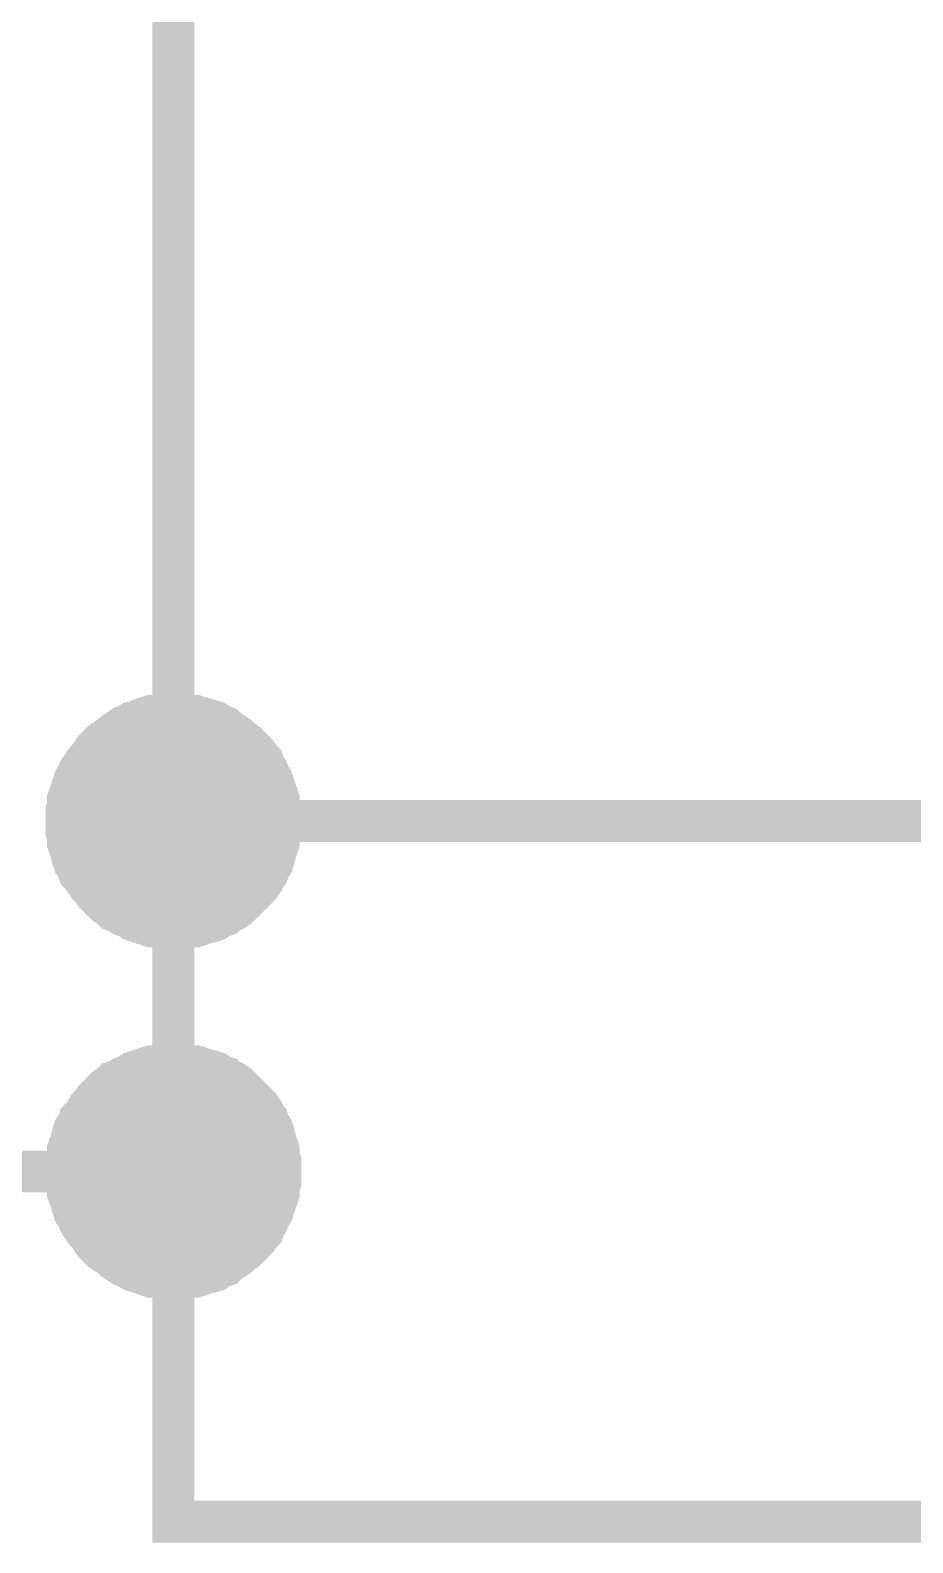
# Paper-space layout 'Layout1' of a CAD drawing. Header units: millimetres. Extents: x 0 to 420, y 0 to 297.
# Drawn here: x 339.06 to 345.37, y 107.49 to 118.3 of the extents above; entities that cross this region are included whole.
import ezdxf

# ---------------------------------------------------------------- set-up
doc = ezdxf.new("R2010")
doc.units = ezdxf.units.MM
doc.layers.add('Sheet', color=255, linetype='Continuous')

psp = doc.layouts.get("Layout1")

# ---------------------------------------------------------------- linework, layer by layer
at = {"layer": 'Sheet'}
for points, const_width in [([(345.082, 107.64), (340.086, 107.64), (340.086, 110.144), (340.086, 112.649), (340.086, 147.64), (327.589, 147.64)], 0.3), ([(339.322, 112.649), (339.322, 112.682), (339.322, 112.727), (339.333, 112.761), (339.333, 112.806), (339.345, 112.84), (339.356, 112.873), (339.367, 112.907), (339.378, 112.941), (339.401, 112.974), (339.412, 113.008), (339.434, 113.042), (339.457, 113.075), (339.479, 113.098), (339.502, 113.131), (339.524, 113.165), (339.547, 113.188), (339.569, 113.21), (339.603, 113.233), (339.637, 113.255), (339.659, 113.277), (339.693, 113.3), (339.726, 113.322), (339.76, 113.334), (339.794, 113.356), (339.827, 113.367), (339.861, 113.379), (339.895, 113.39), (339.928, 113.401), (339.973, 113.401), (340.007, 113.412), (340.052, 113.412), (340.086, 113.412)], 0.3), ([(339.322, 112.649), (339.322, 112.682), (339.322, 112.727), (339.333, 112.761), (339.333, 112.806), (339.345, 112.84), (339.356, 112.873), (339.367, 112.907), (339.378, 112.941), (339.401, 112.974), (339.412, 113.008), (339.434, 113.042), (339.457, 113.075), (339.479, 113.098), (339.502, 113.131), (339.524, 113.165), (339.547, 113.188), (339.569, 113.21), (339.603, 113.233), (339.637, 113.255), (339.659, 113.277), (339.693, 113.3), (339.726, 113.322), (339.76, 113.334), (339.794, 113.356), (339.827, 113.367), (339.861, 113.379), (339.895, 113.39), (339.928, 113.401), (339.973, 113.401), (340.007, 113.412), (340.052, 113.412), (340.086, 113.412)], 0.3), ([(339.322, 112.649), (339.322, 112.682), (339.322, 112.727), (339.333, 112.761), (339.333, 112.806), (339.345, 112.84), (339.356, 112.873), (339.367, 112.907), (339.378, 112.941), (339.401, 112.974), (339.412, 113.008), (339.434, 113.042), (339.457, 113.075), (339.479, 113.098), (339.502, 113.131), (339.524, 113.165), (339.547, 113.188), (339.569, 113.21), (339.603, 113.233), (339.637, 113.255), (339.659, 113.277), (339.693, 113.3), (339.726, 113.322), (339.76, 113.334), (339.794, 113.356), (339.827, 113.367), (339.861, 113.379), (339.895, 113.39), (339.928, 113.401), (339.973, 113.401), (340.007, 113.412), (340.052, 113.412), (340.086, 113.412)], 0.3), ([(339.322, 112.649), (339.322, 112.682), (339.322, 112.727), (339.333, 112.761), (339.333, 112.806), (339.345, 112.84), (339.356, 112.873), (339.367, 112.907), (339.378, 112.941), (339.401, 112.974), (339.412, 113.008), (339.434, 113.042), (339.457, 113.075), (339.479, 113.098), (339.502, 113.131), (339.524, 113.165), (339.547, 113.188), (339.569, 113.21), (339.603, 113.233), (339.637, 113.255), (339.659, 113.277), (339.693, 113.3), (339.726, 113.322), (339.76, 113.334), (339.794, 113.356), (339.827, 113.367), (339.861, 113.379), (339.895, 113.39), (339.928, 113.401), (339.973, 113.401), (340.007, 113.412), (340.052, 113.412), (340.086, 113.412)], 0.3), ([(340.086, 113.412), (340.086, 113.412)], 0.3), ([(340.086, 113.412), (340.131, 113.412), (340.164, 113.412), (340.198, 113.401), (340.243, 113.401), (340.277, 113.39), (340.31, 113.379), (340.355, 113.367), (340.389, 113.356), (340.422, 113.334), (340.456, 113.322), (340.479, 113.3), (340.512, 113.277), (340.546, 113.255), (340.568, 113.233), (340.602, 113.21), (340.625, 113.188), (340.647, 113.165), (340.681, 113.131), (340.703, 113.098), (340.726, 113.075), (340.737, 113.042), (340.759, 113.008), (340.771, 112.974), (340.793, 112.941), (340.804, 112.907), (340.815, 112.873), (340.827, 112.84), (340.838, 112.806), (340.838, 112.761), (340.849, 112.727), (340.849, 112.682), (340.849, 112.649)], 0.3), ([(340.086, 113.412), (340.086, 113.412)], 0.3), ([(340.086, 113.412), (340.131, 113.412), (340.164, 113.412), (340.198, 113.401), (340.243, 113.401), (340.277, 113.39), (340.31, 113.379), (340.355, 113.367), (340.389, 113.356), (340.422, 113.334), (340.456, 113.322), (340.479, 113.3), (340.512, 113.277), (340.546, 113.255), (340.568, 113.233), (340.602, 113.21), (340.625, 113.188), (340.647, 113.165), (340.681, 113.131), (340.703, 113.098), (340.726, 113.075), (340.737, 113.042), (340.759, 113.008), (340.771, 112.974), (340.793, 112.941), (340.804, 112.907), (340.815, 112.873), (340.827, 112.84), (340.838, 112.806), (340.838, 112.761), (340.849, 112.727), (340.849, 112.682), (340.849, 112.649)], 0.3), ([(340.086, 113.412), (340.086, 113.412)], 0.3), ([(340.086, 113.412), (340.131, 113.412), (340.164, 113.412), (340.198, 113.401), (340.243, 113.401), (340.277, 113.39), (340.31, 113.379), (340.355, 113.367), (340.389, 113.356), (340.422, 113.334), (340.456, 113.322), (340.479, 113.3), (340.512, 113.277), (340.546, 113.255), (340.568, 113.233), (340.602, 113.21), (340.625, 113.188), (340.647, 113.165), (340.681, 113.131), (340.703, 113.098), (340.726, 113.075), (340.737, 113.042), (340.759, 113.008), (340.771, 112.974), (340.793, 112.941), (340.804, 112.907), (340.815, 112.873), (340.827, 112.84), (340.838, 112.806), (340.838, 112.761), (340.849, 112.727), (340.849, 112.682), (340.849, 112.649)], 0.3), ([(340.086, 113.412), (340.086, 113.412)], 0.3), ([(340.086, 113.412), (340.131, 113.412), (340.164, 113.412), (340.198, 113.401), (340.243, 113.401), (340.277, 113.39), (340.31, 113.379), (340.355, 113.367), (340.389, 113.356), (340.422, 113.334), (340.456, 113.322), (340.479, 113.3), (340.512, 113.277), (340.546, 113.255), (340.568, 113.233), (340.602, 113.21), (340.625, 113.188), (340.647, 113.165), (340.681, 113.131), (340.703, 113.098), (340.726, 113.075), (340.737, 113.042), (340.759, 113.008), (340.771, 112.974), (340.793, 112.941), (340.804, 112.907), (340.815, 112.873), (340.827, 112.84), (340.838, 112.806), (340.838, 112.761), (340.849, 112.727), (340.849, 112.682), (340.849, 112.649)], 0.3), ([(339.322, 112.649), (339.322, 112.682), (339.322, 112.727), (339.333, 112.761), (339.333, 112.806), (339.345, 112.84), (339.356, 112.873), (339.367, 112.907), (339.378, 112.941), (339.401, 112.974), (339.412, 113.008), (339.434, 113.042), (339.457, 113.075), (339.479, 113.098), (339.502, 113.131), (339.524, 113.165), (339.547, 113.188), (339.569, 113.21), (339.603, 113.233), (339.637, 113.255), (339.659, 113.277), (339.693, 113.3), (339.726, 113.322), (339.76, 113.334), (339.794, 113.356), (339.827, 113.367), (339.861, 113.379), (339.895, 113.39), (339.928, 113.401), (339.973, 113.401), (340.007, 113.412), (340.052, 113.412), (340.086, 113.412)], 0.0991), ([(339.322, 112.649), (339.322, 112.682), (339.322, 112.727), (339.333, 112.761), (339.333, 112.806), (339.345, 112.84), (339.356, 112.873), (339.367, 112.907), (339.378, 112.941), (339.401, 112.974), (339.412, 113.008), (339.434, 113.042), (339.457, 113.075), (339.479, 113.098), (339.502, 113.131), (339.524, 113.165), (339.547, 113.188), (339.569, 113.21), (339.603, 113.233), (339.637, 113.255), (339.659, 113.277), (339.693, 113.3), (339.726, 113.322), (339.76, 113.334), (339.794, 113.356), (339.827, 113.367), (339.861, 113.379), (339.895, 113.39), (339.928, 113.401), (339.973, 113.401), (340.007, 113.412), (340.052, 113.412), (340.086, 113.412)], 0.0991), ([(339.322, 112.649), (339.322, 112.682), (339.322, 112.727), (339.333, 112.761), (339.333, 112.806), (339.345, 112.84), (339.356, 112.873), (339.367, 112.907), (339.378, 112.941), (339.401, 112.974), (339.412, 113.008), (339.434, 113.042), (339.457, 113.075), (339.479, 113.098), (339.502, 113.131), (339.524, 113.165), (339.547, 113.188), (339.569, 113.21), (339.603, 113.233), (339.637, 113.255), (339.659, 113.277), (339.693, 113.3), (339.726, 113.322), (339.76, 113.334), (339.794, 113.356), (339.827, 113.367), (339.861, 113.379), (339.895, 113.39), (339.928, 113.401), (339.973, 113.401), (340.007, 113.412), (340.052, 113.412), (340.086, 113.412)], 0.0991), ([(339.322, 112.649), (339.322, 112.682), (339.322, 112.727), (339.333, 112.761), (339.333, 112.806), (339.345, 112.84), (339.356, 112.873), (339.367, 112.907), (339.378, 112.941), (339.401, 112.974), (339.412, 113.008), (339.434, 113.042), (339.457, 113.075), (339.479, 113.098), (339.502, 113.131), (339.524, 113.165), (339.547, 113.188), (339.569, 113.21), (339.603, 113.233), (339.637, 113.255), (339.659, 113.277), (339.693, 113.3), (339.726, 113.322), (339.76, 113.334), (339.794, 113.356), (339.827, 113.367), (339.861, 113.379), (339.895, 113.39), (339.928, 113.401), (339.973, 113.401), (340.007, 113.412), (340.052, 113.412), (340.086, 113.412)], 0.0991), ([(340.086, 113.412), (340.086, 113.412)], 0.0991), ([(340.086, 113.412), (340.131, 113.412), (340.164, 113.412), (340.198, 113.401), (340.243, 113.401), (340.277, 113.39), (340.31, 113.379), (340.355, 113.367), (340.389, 113.356), (340.422, 113.334), (340.456, 113.322), (340.479, 113.3), (340.512, 113.277), (340.546, 113.255), (340.568, 113.233), (340.602, 113.21), (340.625, 113.188), (340.647, 113.165), (340.681, 113.131), (340.703, 113.098), (340.726, 113.075), (340.737, 113.042), (340.759, 113.008), (340.771, 112.974), (340.793, 112.941), (340.804, 112.907), (340.815, 112.873), (340.827, 112.84), (340.838, 112.806), (340.838, 112.761), (340.849, 112.727), (340.849, 112.682), (340.849, 112.649)], 0.0991), ([(340.086, 113.412), (340.086, 113.412)], 0.0991), ([(340.086, 113.412), (340.131, 113.412), (340.164, 113.412), (340.198, 113.401), (340.243, 113.401), (340.277, 113.39), (340.31, 113.379), (340.355, 113.367), (340.389, 113.356), (340.422, 113.334), (340.456, 113.322), (340.479, 113.3), (340.512, 113.277), (340.546, 113.255), (340.568, 113.233), (340.602, 113.21), (340.625, 113.188), (340.647, 113.165), (340.681, 113.131), (340.703, 113.098), (340.726, 113.075), (340.737, 113.042), (340.759, 113.008), (340.771, 112.974), (340.793, 112.941), (340.804, 112.907), (340.815, 112.873), (340.827, 112.84), (340.838, 112.806), (340.838, 112.761), (340.849, 112.727), (340.849, 112.682), (340.849, 112.649)], 0.0991), ([(340.086, 113.412), (340.086, 113.412)], 0.0991), ([(340.086, 113.412), (340.131, 113.412), (340.164, 113.412), (340.198, 113.401), (340.243, 113.401), (340.277, 113.39), (340.31, 113.379), (340.355, 113.367), (340.389, 113.356), (340.422, 113.334), (340.456, 113.322), (340.479, 113.3), (340.512, 113.277), (340.546, 113.255), (340.568, 113.233), (340.602, 113.21), (340.625, 113.188), (340.647, 113.165), (340.681, 113.131), (340.703, 113.098), (340.726, 113.075), (340.737, 113.042), (340.759, 113.008), (340.771, 112.974), (340.793, 112.941), (340.804, 112.907), (340.815, 112.873), (340.827, 112.84), (340.838, 112.806), (340.838, 112.761), (340.849, 112.727), (340.849, 112.682), (340.849, 112.649)], 0.0991), ([(340.086, 113.412), (340.086, 113.412)], 0.0991), ([(340.086, 113.412), (340.131, 113.412), (340.164, 113.412), (340.198, 113.401), (340.243, 113.401), (340.277, 113.39), (340.31, 113.379), (340.355, 113.367), (340.389, 113.356), (340.422, 113.334), (340.456, 113.322), (340.479, 113.3), (340.512, 113.277), (340.546, 113.255), (340.568, 113.233), (340.602, 113.21), (340.625, 113.188), (340.647, 113.165), (340.681, 113.131), (340.703, 113.098), (340.726, 113.075), (340.737, 113.042), (340.759, 113.008), (340.771, 112.974), (340.793, 112.941), (340.804, 112.907), (340.815, 112.873), (340.827, 112.84), (340.838, 112.806), (340.838, 112.761), (340.849, 112.727), (340.849, 112.682), (340.849, 112.649)], 0.0991), ([(340.086, 111.885), (340.052, 111.885), (340.007, 111.885), (339.973, 111.896), (339.928, 111.896), (339.895, 111.907), (339.861, 111.919), (339.827, 111.93), (339.794, 111.941), (339.76, 111.964), (339.726, 111.975), (339.693, 111.997), (339.659, 112.009), (339.637, 112.031), (339.603, 112.053), (339.569, 112.087), (339.547, 112.11), (339.524, 112.132), (339.502, 112.166), (339.479, 112.188), (339.457, 112.222), (339.434, 112.256), (339.412, 112.278), (339.401, 112.312), (339.378, 112.345), (339.367, 112.379), (339.356, 112.424), (339.345, 112.458), (339.333, 112.491), (339.333, 112.536), (339.322, 112.57), (339.322, 112.604), (339.322, 112.649)], 0.3), ([(339.322, 112.649), (339.322, 112.649)], 0.3), ([(340.086, 111.885), (340.052, 111.885), (340.007, 111.885), (339.973, 111.896), (339.928, 111.896), (339.895, 111.907), (339.861, 111.919), (339.827, 111.93), (339.794, 111.941), (339.76, 111.964), (339.726, 111.975), (339.693, 111.997), (339.659, 112.009), (339.637, 112.031), (339.603, 112.053), (339.569, 112.087), (339.547, 112.11), (339.524, 112.132), (339.502, 112.166), (339.479, 112.188), (339.457, 112.222), (339.434, 112.256), (339.412, 112.278), (339.401, 112.312), (339.378, 112.345), (339.367, 112.379), (339.356, 112.424), (339.345, 112.458), (339.333, 112.491), (339.333, 112.536), (339.322, 112.57), (339.322, 112.604), (339.322, 112.649)], 0.3), ([(339.322, 112.649), (339.322, 112.649)], 0.3), ([(340.086, 111.885), (340.052, 111.885), (340.007, 111.885), (339.973, 111.896), (339.928, 111.896), (339.895, 111.907), (339.861, 111.919), (339.827, 111.93), (339.794, 111.941), (339.76, 111.964), (339.726, 111.975), (339.693, 111.997), (339.659, 112.009), (339.637, 112.031), (339.603, 112.053), (339.569, 112.087), (339.547, 112.11), (339.524, 112.132), (339.502, 112.166), (339.479, 112.188), (339.457, 112.222), (339.434, 112.256), (339.412, 112.278), (339.401, 112.312), (339.378, 112.345), (339.367, 112.379), (339.356, 112.424), (339.345, 112.458), (339.333, 112.491), (339.333, 112.536), (339.322, 112.57), (339.322, 112.604), (339.322, 112.649)], 0.3), ([(339.322, 112.649), (339.322, 112.649)], 0.3), ([(340.086, 111.885), (340.052, 111.885), (340.007, 111.885), (339.973, 111.896), (339.928, 111.896), (339.895, 111.907), (339.861, 111.919), (339.827, 111.93), (339.794, 111.941), (339.76, 111.964), (339.726, 111.975), (339.693, 111.997), (339.659, 112.009), (339.637, 112.031), (339.603, 112.053), (339.569, 112.087), (339.547, 112.11), (339.524, 112.132), (339.502, 112.166), (339.479, 112.188), (339.457, 112.222), (339.434, 112.256), (339.412, 112.278), (339.401, 112.312), (339.378, 112.345), (339.367, 112.379), (339.356, 112.424), (339.345, 112.458), (339.333, 112.491), (339.333, 112.536), (339.322, 112.57), (339.322, 112.604), (339.322, 112.649)], 0.3), ([(339.322, 112.649), (339.322, 112.649)], 0.3), ([(340.849, 112.649), (340.849, 112.604), (340.849, 112.57), (340.838, 112.536), (340.838, 112.491), (340.827, 112.458), (340.815, 112.424), (340.804, 112.379), (340.793, 112.345), (340.771, 112.312), (340.759, 112.278), (340.737, 112.256), (340.726, 112.222), (340.703, 112.188), (340.681, 112.166), (340.647, 112.132), (340.625, 112.11), (340.602, 112.087), (340.568, 112.053), (340.546, 112.031), (340.512, 112.009), (340.479, 111.997), (340.456, 111.975), (340.422, 111.964), (340.389, 111.941), (340.355, 111.93), (340.31, 111.919), (340.277, 111.907), (340.243, 111.896), (340.198, 111.896), (340.164, 111.885), (340.131, 111.885), (340.086, 111.885)], 0.3), ([(345.082, 112.649), (340.086, 112.649)], 0.3), ([(340.849, 112.649), (340.849, 112.604), (340.849, 112.57), (340.838, 112.536), (340.838, 112.491), (340.827, 112.458), (340.815, 112.424), (340.804, 112.379), (340.793, 112.345), (340.771, 112.312), (340.759, 112.278), (340.737, 112.256), (340.726, 112.222), (340.703, 112.188), (340.681, 112.166), (340.647, 112.132), (340.625, 112.11), (340.602, 112.087), (340.568, 112.053), (340.546, 112.031), (340.512, 112.009), (340.479, 111.997), (340.456, 111.975), (340.422, 111.964), (340.389, 111.941), (340.355, 111.93), (340.31, 111.919), (340.277, 111.907), (340.243, 111.896), (340.198, 111.896), (340.164, 111.885), (340.131, 111.885), (340.086, 111.885)], 0.3), ([(340.849, 112.649), (340.849, 112.604), (340.849, 112.57), (340.838, 112.536), (340.838, 112.491), (340.827, 112.458), (340.815, 112.424), (340.804, 112.379), (340.793, 112.345), (340.771, 112.312), (340.759, 112.278), (340.737, 112.256), (340.726, 112.222), (340.703, 112.188), (340.681, 112.166), (340.647, 112.132), (340.625, 112.11), (340.602, 112.087), (340.568, 112.053), (340.546, 112.031), (340.512, 112.009), (340.479, 111.997), (340.456, 111.975), (340.422, 111.964), (340.389, 111.941), (340.355, 111.93), (340.31, 111.919), (340.277, 111.907), (340.243, 111.896), (340.198, 111.896), (340.164, 111.885), (340.131, 111.885), (340.086, 111.885)], 0.3), ([(340.849, 112.649), (340.849, 112.604), (340.849, 112.57), (340.838, 112.536), (340.838, 112.491), (340.827, 112.458), (340.815, 112.424), (340.804, 112.379), (340.793, 112.345), (340.771, 112.312), (340.759, 112.278), (340.737, 112.256), (340.726, 112.222), (340.703, 112.188), (340.681, 112.166), (340.647, 112.132), (340.625, 112.11), (340.602, 112.087), (340.568, 112.053), (340.546, 112.031), (340.512, 112.009), (340.479, 111.997), (340.456, 111.975), (340.422, 111.964), (340.389, 111.941), (340.355, 111.93), (340.31, 111.919), (340.277, 111.907), (340.243, 111.896), (340.198, 111.896), (340.164, 111.885), (340.131, 111.885), (340.086, 111.885)], 0.3), ([(340.849, 112.649), (340.849, 112.649), (340.849, 112.649), (340.849, 112.649), (340.849, 112.649), (340.849, 112.649), (340.849, 112.649), (340.849, 112.649), (340.849, 112.649), (340.849, 112.649), (340.849, 112.649), (340.849, 112.649), (340.849, 112.649), (340.849, 112.649), (340.849, 112.649), (340.849, 112.649), (340.849, 112.649), (340.849, 112.649), (340.849, 112.649), (340.849, 112.649), (340.849, 112.649), (340.849, 112.649), (340.849, 112.649), (340.849, 112.649), (340.849, 112.649), (340.849, 112.649), (340.849, 112.649), (340.849, 112.649), (340.849, 112.649), (340.849, 112.649), (340.849, 112.649), (340.849, 112.649), (340.849, 112.649)], 0.3), ([(340.849, 112.649), (340.849, 112.649)], 0.3), ([(340.849, 112.649), (340.849, 112.649), (340.849, 112.649), (340.849, 112.649), (340.849, 112.649), (340.849, 112.649), (340.849, 112.649), (340.849, 112.649), (340.849, 112.649), (340.849, 112.649), (340.849, 112.649), (340.849, 112.649), (340.849, 112.649), (340.849, 112.649), (340.849, 112.649), (340.849, 112.649), (340.849, 112.649), (340.849, 112.649), (340.849, 112.649), (340.849, 112.649), (340.849, 112.649), (340.849, 112.649), (340.849, 112.649), (340.849, 112.649), (340.849, 112.649), (340.849, 112.649), (340.849, 112.649), (340.849, 112.649), (340.849, 112.649), (340.849, 112.649), (340.849, 112.649), (340.849, 112.649), (340.849, 112.649)], 0.3), ([(340.849, 112.649), (340.849, 112.649)], 0.3), ([(340.849, 112.649), (340.849, 112.649), (340.849, 112.649), (340.849, 112.649), (340.849, 112.649), (340.849, 112.649), (340.849, 112.649), (340.849, 112.649), (340.849, 112.649), (340.849, 112.649), (340.849, 112.649), (340.849, 112.649), (340.849, 112.649), (340.849, 112.649), (340.849, 112.649), (340.849, 112.649), (340.849, 112.649), (340.849, 112.649), (340.849, 112.649), (340.849, 112.649), (340.849, 112.649), (340.849, 112.649), (340.849, 112.649), (340.849, 112.649), (340.849, 112.649), (340.849, 112.649), (340.849, 112.649), (340.849, 112.649), (340.849, 112.649), (340.849, 112.649), (340.849, 112.649), (340.849, 112.649), (340.849, 112.649)], 0.3), ([(340.849, 112.649), (340.849, 112.649)], 0.3), ([(340.849, 112.649), (340.849, 112.649), (340.849, 112.649), (340.849, 112.649), (340.849, 112.649), (340.849, 112.649), (340.849, 112.649), (340.849, 112.649), (340.849, 112.649), (340.849, 112.649), (340.849, 112.649), (340.849, 112.649), (340.849, 112.649), (340.849, 112.649), (340.849, 112.649), (340.849, 112.649), (340.849, 112.649), (340.849, 112.649), (340.849, 112.649), (340.849, 112.649), (340.849, 112.649), (340.849, 112.649), (340.849, 112.649), (340.849, 112.649), (340.849, 112.649), (340.849, 112.649), (340.849, 112.649), (340.849, 112.649), (340.849, 112.649), (340.849, 112.649), (340.849, 112.649), (340.849, 112.649), (340.849, 112.649)], 0.3), ([(340.849, 112.649), (340.849, 112.649)], 0.3), ([(350.089, 112.649), (345.082, 112.649)], 0.3), ([(340.086, 111.885), (340.052, 111.885), (340.007, 111.885), (339.973, 111.896), (339.928, 111.896), (339.895, 111.907), (339.861, 111.919), (339.827, 111.93), (339.794, 111.941), (339.76, 111.964), (339.726, 111.975), (339.693, 111.997), (339.659, 112.009), (339.637, 112.031), (339.603, 112.053), (339.569, 112.087), (339.547, 112.11), (339.524, 112.132), (339.502, 112.166), (339.479, 112.188), (339.457, 112.222), (339.434, 112.256), (339.412, 112.278), (339.401, 112.312), (339.378, 112.345), (339.367, 112.379), (339.356, 112.424), (339.345, 112.458), (339.333, 112.491), (339.333, 112.536), (339.322, 112.57), (339.322, 112.604), (339.322, 112.649)], 0.0991), ([(339.322, 112.649), (339.322, 112.649)], 0.0991), ([(340.086, 111.885), (340.052, 111.885), (340.007, 111.885), (339.973, 111.896), (339.928, 111.896), (339.895, 111.907), (339.861, 111.919), (339.827, 111.93), (339.794, 111.941), (339.76, 111.964), (339.726, 111.975), (339.693, 111.997), (339.659, 112.009), (339.637, 112.031), (339.603, 112.053), (339.569, 112.087), (339.547, 112.11), (339.524, 112.132), (339.502, 112.166), (339.479, 112.188), (339.457, 112.222), (339.434, 112.256), (339.412, 112.278), (339.401, 112.312), (339.378, 112.345), (339.367, 112.379), (339.356, 112.424), (339.345, 112.458), (339.333, 112.491), (339.333, 112.536), (339.322, 112.57), (339.322, 112.604), (339.322, 112.649)], 0.0991), ([(339.322, 112.649), (339.322, 112.649)], 0.0991), ([(340.086, 111.885), (340.052, 111.885), (340.007, 111.885), (339.973, 111.896), (339.928, 111.896), (339.895, 111.907), (339.861, 111.919), (339.827, 111.93), (339.794, 111.941), (339.76, 111.964), (339.726, 111.975), (339.693, 111.997), (339.659, 112.009), (339.637, 112.031), (339.603, 112.053), (339.569, 112.087), (339.547, 112.11), (339.524, 112.132), (339.502, 112.166), (339.479, 112.188), (339.457, 112.222), (339.434, 112.256), (339.412, 112.278), (339.401, 112.312), (339.378, 112.345), (339.367, 112.379), (339.356, 112.424), (339.345, 112.458), (339.333, 112.491), (339.333, 112.536), (339.322, 112.57), (339.322, 112.604), (339.322, 112.649)], 0.0991), ([(339.322, 112.649), (339.322, 112.649)], 0.0991), ([(340.086, 111.885), (340.052, 111.885), (340.007, 111.885), (339.973, 111.896), (339.928, 111.896), (339.895, 111.907), (339.861, 111.919), (339.827, 111.93), (339.794, 111.941), (339.76, 111.964), (339.726, 111.975), (339.693, 111.997), (339.659, 112.009), (339.637, 112.031), (339.603, 112.053), (339.569, 112.087), (339.547, 112.11), (339.524, 112.132), (339.502, 112.166), (339.479, 112.188), (339.457, 112.222), (339.434, 112.256), (339.412, 112.278), (339.401, 112.312), (339.378, 112.345), (339.367, 112.379), (339.356, 112.424), (339.345, 112.458), (339.333, 112.491), (339.333, 112.536), (339.322, 112.57), (339.322, 112.604), (339.322, 112.649)], 0.0991), ([(339.322, 112.649), (339.322, 112.649)], 0.0991), ([(340.849, 112.649), (340.849, 112.604), (340.849, 112.57), (340.838, 112.536), (340.838, 112.491), (340.827, 112.458), (340.815, 112.424), (340.804, 112.379), (340.793, 112.345), (340.771, 112.312), (340.759, 112.278), (340.737, 112.256), (340.726, 112.222), (340.703, 112.188), (340.681, 112.166), (340.647, 112.132), (340.625, 112.11), (340.602, 112.087), (340.568, 112.053), (340.546, 112.031), (340.512, 112.009), (340.479, 111.997), (340.456, 111.975), (340.422, 111.964), (340.389, 111.941), (340.355, 111.93), (340.31, 111.919), (340.277, 111.907), (340.243, 111.896), (340.198, 111.896), (340.164, 111.885), (340.131, 111.885), (340.086, 111.885)], 0.0991), ([(340.849, 112.649), (340.849, 112.604), (340.849, 112.57), (340.838, 112.536), (340.838, 112.491), (340.827, 112.458), (340.815, 112.424), (340.804, 112.379), (340.793, 112.345), (340.771, 112.312), (340.759, 112.278), (340.737, 112.256), (340.726, 112.222), (340.703, 112.188), (340.681, 112.166), (340.647, 112.132), (340.625, 112.11), (340.602, 112.087), (340.568, 112.053), (340.546, 112.031), (340.512, 112.009), (340.479, 111.997), (340.456, 111.975), (340.422, 111.964), (340.389, 111.941), (340.355, 111.93), (340.31, 111.919), (340.277, 111.907), (340.243, 111.896), (340.198, 111.896), (340.164, 111.885), (340.131, 111.885), (340.086, 111.885)], 0.0991), ([(340.849, 112.649), (340.849, 112.604), (340.849, 112.57), (340.838, 112.536), (340.838, 112.491), (340.827, 112.458), (340.815, 112.424), (340.804, 112.379), (340.793, 112.345), (340.771, 112.312), (340.759, 112.278), (340.737, 112.256), (340.726, 112.222), (340.703, 112.188), (340.681, 112.166), (340.647, 112.132), (340.625, 112.11), (340.602, 112.087), (340.568, 112.053), (340.546, 112.031), (340.512, 112.009), (340.479, 111.997), (340.456, 111.975), (340.422, 111.964), (340.389, 111.941), (340.355, 111.93), (340.31, 111.919), (340.277, 111.907), (340.243, 111.896), (340.198, 111.896), (340.164, 111.885), (340.131, 111.885), (340.086, 111.885)], 0.0991), ([(340.849, 112.649), (340.849, 112.604), (340.849, 112.57), (340.838, 112.536), (340.838, 112.491), (340.827, 112.458), (340.815, 112.424), (340.804, 112.379), (340.793, 112.345), (340.771, 112.312), (340.759, 112.278), (340.737, 112.256), (340.726, 112.222), (340.703, 112.188), (340.681, 112.166), (340.647, 112.132), (340.625, 112.11), (340.602, 112.087), (340.568, 112.053), (340.546, 112.031), (340.512, 112.009), (340.479, 111.997), (340.456, 111.975), (340.422, 111.964), (340.389, 111.941), (340.355, 111.93), (340.31, 111.919), (340.277, 111.907), (340.243, 111.896), (340.198, 111.896), (340.164, 111.885), (340.131, 111.885), (340.086, 111.885)], 0.0991), ([(340.849, 112.649), (340.849, 112.649), (340.849, 112.649), (340.849, 112.649), (340.849, 112.649), (340.849, 112.649), (340.849, 112.649), (340.849, 112.649), (340.849, 112.649), (340.849, 112.649), (340.849, 112.649), (340.849, 112.649), (340.849, 112.649), (340.849, 112.649), (340.849, 112.649), (340.849, 112.649), (340.849, 112.649), (340.849, 112.649), (340.849, 112.649), (340.849, 112.649), (340.849, 112.649), (340.849, 112.649), (340.849, 112.649), (340.849, 112.649), (340.849, 112.649), (340.849, 112.649), (340.849, 112.649), (340.849, 112.649), (340.849, 112.649), (340.849, 112.649), (340.849, 112.649), (340.849, 112.649), (340.849, 112.649)], 0.0991), ([(340.849, 112.649), (340.849, 112.649)], 0.0991), ([(340.849, 112.649), (340.849, 112.649), (340.849, 112.649), (340.849, 112.649), (340.849, 112.649), (340.849, 112.649), (340.849, 112.649), (340.849, 112.649), (340.849, 112.649), (340.849, 112.649), (340.849, 112.649), (340.849, 112.649), (340.849, 112.649), (340.849, 112.649), (340.849, 112.649), (340.849, 112.649), (340.849, 112.649), (340.849, 112.649), (340.849, 112.649), (340.849, 112.649), (340.849, 112.649), (340.849, 112.649), (340.849, 112.649), (340.849, 112.649), (340.849, 112.649), (340.849, 112.649), (340.849, 112.649), (340.849, 112.649), (340.849, 112.649), (340.849, 112.649), (340.849, 112.649), (340.849, 112.649), (340.849, 112.649)], 0.0991), ([(340.849, 112.649), (340.849, 112.649)], 0.0991), ([(340.849, 112.649), (340.849, 112.649), (340.849, 112.649), (340.849, 112.649), (340.849, 112.649), (340.849, 112.649), (340.849, 112.649), (340.849, 112.649), (340.849, 112.649), (340.849, 112.649), (340.849, 112.649), (340.849, 112.649), (340.849, 112.649), (340.849, 112.649), (340.849, 112.649), (340.849, 112.649), (340.849, 112.649), (340.849, 112.649), (340.849, 112.649), (340.849, 112.649), (340.849, 112.649), (340.849, 112.649), (340.849, 112.649), (340.849, 112.649), (340.849, 112.649), (340.849, 112.649), (340.849, 112.649), (340.849, 112.649), (340.849, 112.649), (340.849, 112.649), (340.849, 112.649), (340.849, 112.649), (340.849, 112.649)], 0.0991), ([(340.849, 112.649), (340.849, 112.649)], 0.0991), ([(340.849, 112.649), (340.849, 112.649), (340.849, 112.649), (340.849, 112.649), (340.849, 112.649), (340.849, 112.649), (340.849, 112.649), (340.849, 112.649), (340.849, 112.649), (340.849, 112.649), (340.849, 112.649), (340.849, 112.649), (340.849, 112.649), (340.849, 112.649), (340.849, 112.649), (340.849, 112.649), (340.849, 112.649), (340.849, 112.649), (340.849, 112.649), (340.849, 112.649), (340.849, 112.649), (340.849, 112.649), (340.849, 112.649), (340.849, 112.649), (340.849, 112.649), (340.849, 112.649), (340.849, 112.649), (340.849, 112.649), (340.849, 112.649), (340.849, 112.649), (340.849, 112.649), (340.849, 112.649), (340.849, 112.649)], 0.0991), ([(340.849, 112.649), (340.849, 112.649)], 0.0991), ([(339.322, 110.144), (339.322, 110.189), (339.322, 110.223), (339.333, 110.257), (339.333, 110.302), (339.345, 110.335), (339.356, 110.369), (339.367, 110.414), (339.378, 110.448), (339.401, 110.481), (339.412, 110.515), (339.434, 110.537), (339.457, 110.571), (339.479, 110.605), (339.502, 110.627), (339.524, 110.661), (339.547, 110.683), (339.569, 110.706), (339.603, 110.74), (339.637, 110.762), (339.659, 110.785), (339.693, 110.796), (339.726, 110.818), (339.76, 110.829), (339.794, 110.852), (339.827, 110.863), (339.861, 110.874), (339.895, 110.886), (339.928, 110.897), (339.973, 110.897), (340.007, 110.908), (340.052, 110.908), (340.086, 110.908)], 0.3), ([(339.322, 110.144), (339.322, 110.189), (339.322, 110.223), (339.333, 110.257), (339.333, 110.302), (339.345, 110.335), (339.356, 110.369), (339.367, 110.414), (339.378, 110.448), (339.401, 110.481), (339.412, 110.515), (339.434, 110.537), (339.457, 110.571), (339.479, 110.605), (339.502, 110.627), (339.524, 110.661), (339.547, 110.683), (339.569, 110.706), (339.603, 110.74), (339.637, 110.762), (339.659, 110.785), (339.693, 110.796), (339.726, 110.818), (339.76, 110.829), (339.794, 110.852), (339.827, 110.863), (339.861, 110.874), (339.895, 110.886), (339.928, 110.897), (339.973, 110.897), (340.007, 110.908), (340.052, 110.908), (340.086, 110.908)], 0.3), ([(339.322, 110.144), (339.322, 110.189), (339.322, 110.223), (339.333, 110.257), (339.333, 110.302), (339.345, 110.335), (339.356, 110.369), (339.367, 110.414), (339.378, 110.448), (339.401, 110.481), (339.412, 110.515), (339.434, 110.537), (339.457, 110.571), (339.479, 110.605), (339.502, 110.627), (339.524, 110.661), (339.547, 110.683), (339.569, 110.706), (339.603, 110.74), (339.637, 110.762), (339.659, 110.785), (339.693, 110.796), (339.726, 110.818), (339.76, 110.829), (339.794, 110.852), (339.827, 110.863), (339.861, 110.874), (339.895, 110.886), (339.928, 110.897), (339.973, 110.897), (340.007, 110.908), (340.052, 110.908), (340.086, 110.908)], 0.3), ([(339.322, 110.144), (339.322, 110.189), (339.322, 110.223), (339.333, 110.257), (339.333, 110.302), (339.345, 110.335), (339.356, 110.369), (339.367, 110.414), (339.378, 110.448), (339.401, 110.481), (339.412, 110.515), (339.434, 110.537), (339.457, 110.571), (339.479, 110.605), (339.502, 110.627), (339.524, 110.661), (339.547, 110.683), (339.569, 110.706), (339.603, 110.74), (339.637, 110.762), (339.659, 110.785), (339.693, 110.796), (339.726, 110.818), (339.76, 110.829), (339.794, 110.852), (339.827, 110.863), (339.861, 110.874), (339.895, 110.886), (339.928, 110.897), (339.973, 110.897), (340.007, 110.908), (340.052, 110.908), (340.086, 110.908)], 0.3), ([(340.086, 110.908), (340.086, 110.908)], 0.3), ([(340.086, 110.908), (340.131, 110.908), (340.164, 110.908), (340.198, 110.897), (340.243, 110.897), (340.277, 110.886), (340.31, 110.874), (340.355, 110.863), (340.389, 110.852), (340.422, 110.829), (340.456, 110.818), (340.479, 110.796), (340.512, 110.785), (340.546, 110.762), (340.568, 110.74), (340.602, 110.706), (340.625, 110.683), (340.647, 110.661), (340.681, 110.627), (340.703, 110.605), (340.726, 110.571), (340.737, 110.537), (340.759, 110.515), (340.771, 110.481), (340.793, 110.448), (340.804, 110.414), (340.815, 110.369), (340.827, 110.335), (340.838, 110.302), (340.838, 110.257), (340.849, 110.223), (340.849, 110.189), (340.849, 110.144)], 0.3), ([(340.086, 110.908), (340.086, 110.908)], 0.3), ([(340.086, 110.908), (340.131, 110.908), (340.164, 110.908), (340.198, 110.897), (340.243, 110.897), (340.277, 110.886), (340.31, 110.874), (340.355, 110.863), (340.389, 110.852), (340.422, 110.829), (340.456, 110.818), (340.479, 110.796), (340.512, 110.785), (340.546, 110.762), (340.568, 110.74), (340.602, 110.706), (340.625, 110.683), (340.647, 110.661), (340.681, 110.627), (340.703, 110.605), (340.726, 110.571), (340.737, 110.537), (340.759, 110.515), (340.771, 110.481), (340.793, 110.448), (340.804, 110.414), (340.815, 110.369), (340.827, 110.335), (340.838, 110.302), (340.838, 110.257), (340.849, 110.223), (340.849, 110.189), (340.849, 110.144)], 0.3), ([(340.086, 110.908), (340.086, 110.908)], 0.3), ([(340.086, 110.908), (340.131, 110.908), (340.164, 110.908), (340.198, 110.897), (340.243, 110.897), (340.277, 110.886), (340.31, 110.874), (340.355, 110.863), (340.389, 110.852), (340.422, 110.829), (340.456, 110.818), (340.479, 110.796), (340.512, 110.785), (340.546, 110.762), (340.568, 110.74), (340.602, 110.706), (340.625, 110.683), (340.647, 110.661), (340.681, 110.627), (340.703, 110.605), (340.726, 110.571), (340.737, 110.537), (340.759, 110.515), (340.771, 110.481), (340.793, 110.448), (340.804, 110.414), (340.815, 110.369), (340.827, 110.335), (340.838, 110.302), (340.838, 110.257), (340.849, 110.223), (340.849, 110.189), (340.849, 110.144)], 0.3), ([(340.086, 110.908), (340.086, 110.908)], 0.3), ([(340.086, 110.908), (340.131, 110.908), (340.164, 110.908), (340.198, 110.897), (340.243, 110.897), (340.277, 110.886), (340.31, 110.874), (340.355, 110.863), (340.389, 110.852), (340.422, 110.829), (340.456, 110.818), (340.479, 110.796), (340.512, 110.785), (340.546, 110.762), (340.568, 110.74), (340.602, 110.706), (340.625, 110.683), (340.647, 110.661), (340.681, 110.627), (340.703, 110.605), (340.726, 110.571), (340.737, 110.537), (340.759, 110.515), (340.771, 110.481), (340.793, 110.448), (340.804, 110.414), (340.815, 110.369), (340.827, 110.335), (340.838, 110.302), (340.838, 110.257), (340.849, 110.223), (340.849, 110.189), (340.849, 110.144)], 0.3), ([(339.322, 110.144), (339.322, 110.189), (339.322, 110.223), (339.333, 110.257), (339.333, 110.302), (339.345, 110.335), (339.356, 110.369), (339.367, 110.414), (339.378, 110.448), (339.401, 110.481), (339.412, 110.515), (339.434, 110.537), (339.457, 110.571), (339.479, 110.605), (339.502, 110.627), (339.524, 110.661), (339.547, 110.683), (339.569, 110.706), (339.603, 110.74), (339.637, 110.762), (339.659, 110.785), (339.693, 110.796), (339.726, 110.818), (339.76, 110.829), (339.794, 110.852), (339.827, 110.863), (339.861, 110.874), (339.895, 110.886), (339.928, 110.897), (339.973, 110.897), (340.007, 110.908), (340.052, 110.908), (340.086, 110.908)], 0.0991), ([(339.322, 110.144), (339.322, 110.189), (339.322, 110.223), (339.333, 110.257), (339.333, 110.302), (339.345, 110.335), (339.356, 110.369), (339.367, 110.414), (339.378, 110.448), (339.401, 110.481), (339.412, 110.515), (339.434, 110.537), (339.457, 110.571), (339.479, 110.605), (339.502, 110.627), (339.524, 110.661), (339.547, 110.683), (339.569, 110.706), (339.603, 110.74), (339.637, 110.762), (339.659, 110.785), (339.693, 110.796), (339.726, 110.818), (339.76, 110.829), (339.794, 110.852), (339.827, 110.863), (339.861, 110.874), (339.895, 110.886), (339.928, 110.897), (339.973, 110.897), (340.007, 110.908), (340.052, 110.908), (340.086, 110.908)], 0.0991), ([(339.322, 110.144), (339.322, 110.189), (339.322, 110.223), (339.333, 110.257), (339.333, 110.302), (339.345, 110.335), (339.356, 110.369), (339.367, 110.414), (339.378, 110.448), (339.401, 110.481), (339.412, 110.515), (339.434, 110.537), (339.457, 110.571), (339.479, 110.605), (339.502, 110.627), (339.524, 110.661), (339.547, 110.683), (339.569, 110.706), (339.603, 110.74), (339.637, 110.762), (339.659, 110.785), (339.693, 110.796), (339.726, 110.818), (339.76, 110.829), (339.794, 110.852), (339.827, 110.863), (339.861, 110.874), (339.895, 110.886), (339.928, 110.897), (339.973, 110.897), (340.007, 110.908), (340.052, 110.908), (340.086, 110.908)], 0.0991), ([(339.322, 110.144), (339.322, 110.189), (339.322, 110.223), (339.333, 110.257), (339.333, 110.302), (339.345, 110.335), (339.356, 110.369), (339.367, 110.414), (339.378, 110.448), (339.401, 110.481), (339.412, 110.515), (339.434, 110.537), (339.457, 110.571), (339.479, 110.605), (339.502, 110.627), (339.524, 110.661), (339.547, 110.683), (339.569, 110.706), (339.603, 110.74), (339.637, 110.762), (339.659, 110.785), (339.693, 110.796), (339.726, 110.818), (339.76, 110.829), (339.794, 110.852), (339.827, 110.863), (339.861, 110.874), (339.895, 110.886), (339.928, 110.897), (339.973, 110.897), (340.007, 110.908), (340.052, 110.908), (340.086, 110.908)], 0.0991), ([(340.086, 110.908), (340.086, 110.908)], 0.0991), ([(340.086, 110.908), (340.131, 110.908), (340.164, 110.908), (340.198, 110.897), (340.243, 110.897), (340.277, 110.886), (340.31, 110.874), (340.355, 110.863), (340.389, 110.852), (340.422, 110.829), (340.456, 110.818), (340.479, 110.796), (340.512, 110.785), (340.546, 110.762), (340.568, 110.74), (340.602, 110.706), (340.625, 110.683), (340.647, 110.661), (340.681, 110.627), (340.703, 110.605), (340.726, 110.571), (340.737, 110.537), (340.759, 110.515), (340.771, 110.481), (340.793, 110.448), (340.804, 110.414), (340.815, 110.369), (340.827, 110.335), (340.838, 110.302), (340.838, 110.257), (340.849, 110.223), (340.849, 110.189), (340.849, 110.144)], 0.0991), ([(340.086, 110.908), (340.086, 110.908)], 0.0991), ([(340.086, 110.908), (340.131, 110.908), (340.164, 110.908), (340.198, 110.897), (340.243, 110.897), (340.277, 110.886), (340.31, 110.874), (340.355, 110.863), (340.389, 110.852), (340.422, 110.829), (340.456, 110.818), (340.479, 110.796), (340.512, 110.785), (340.546, 110.762), (340.568, 110.74), (340.602, 110.706), (340.625, 110.683), (340.647, 110.661), (340.681, 110.627), (340.703, 110.605), (340.726, 110.571), (340.737, 110.537), (340.759, 110.515), (340.771, 110.481), (340.793, 110.448), (340.804, 110.414), (340.815, 110.369), (340.827, 110.335), (340.838, 110.302), (340.838, 110.257), (340.849, 110.223), (340.849, 110.189), (340.849, 110.144)], 0.0991), ([(340.086, 110.908), (340.086, 110.908)], 0.0991), ([(340.086, 110.908), (340.131, 110.908), (340.164, 110.908), (340.198, 110.897), (340.243, 110.897), (340.277, 110.886), (340.31, 110.874), (340.355, 110.863), (340.389, 110.852), (340.422, 110.829), (340.456, 110.818), (340.479, 110.796), (340.512, 110.785), (340.546, 110.762), (340.568, 110.74), (340.602, 110.706), (340.625, 110.683), (340.647, 110.661), (340.681, 110.627), (340.703, 110.605), (340.726, 110.571), (340.737, 110.537), (340.759, 110.515), (340.771, 110.481), (340.793, 110.448), (340.804, 110.414), (340.815, 110.369), (340.827, 110.335), (340.838, 110.302), (340.838, 110.257), (340.849, 110.223), (340.849, 110.189), (340.849, 110.144)], 0.0991), ([(340.086, 110.908), (340.086, 110.908)], 0.0991), ([(340.086, 110.908), (340.131, 110.908), (340.164, 110.908), (340.198, 110.897), (340.243, 110.897), (340.277, 110.886), (340.31, 110.874), (340.355, 110.863), (340.389, 110.852), (340.422, 110.829), (340.456, 110.818), (340.479, 110.796), (340.512, 110.785), (340.546, 110.762), (340.568, 110.74), (340.602, 110.706), (340.625, 110.683), (340.647, 110.661), (340.681, 110.627), (340.703, 110.605), (340.726, 110.571), (340.737, 110.537), (340.759, 110.515), (340.771, 110.481), (340.793, 110.448), (340.804, 110.414), (340.815, 110.369), (340.827, 110.335), (340.838, 110.302), (340.838, 110.257), (340.849, 110.223), (340.849, 110.189), (340.849, 110.144)], 0.0991), ([(340.086, 110.144), (335.089, 110.144)], 0.3), ([(340.086, 109.381), (340.052, 109.381), (340.007, 109.381), (339.973, 109.392), (339.928, 109.392), (339.895, 109.403), (339.861, 109.415), (339.827, 109.426), (339.794, 109.437), (339.76, 109.459), (339.726, 109.471), (339.693, 109.493), (339.659, 109.516), (339.637, 109.538), (339.603, 109.56), (339.569, 109.583), (339.547, 109.605), (339.524, 109.628), (339.502, 109.662), (339.479, 109.695), (339.457, 109.718), (339.434, 109.751), (339.412, 109.785), (339.401, 109.819), (339.378, 109.852), (339.367, 109.886), (339.356, 109.92), (339.345, 109.954), (339.333, 109.987), (339.333, 110.032), (339.322, 110.066), (339.322, 110.111), (339.322, 110.144)], 0.3), ([(339.322, 110.144), (339.322, 110.144)], 0.3), ([(340.086, 109.381), (340.052, 109.381), (340.007, 109.381), (339.973, 109.392), (339.928, 109.392), (339.895, 109.403), (339.861, 109.415), (339.827, 109.426), (339.794, 109.437), (339.76, 109.459), (339.726, 109.471), (339.693, 109.493), (339.659, 109.516), (339.637, 109.538), (339.603, 109.56), (339.569, 109.583), (339.547, 109.605), (339.524, 109.628), (339.502, 109.662), (339.479, 109.695), (339.457, 109.718), (339.434, 109.751), (339.412, 109.785), (339.401, 109.819), (339.378, 109.852), (339.367, 109.886), (339.356, 109.92), (339.345, 109.954), (339.333, 109.987), (339.333, 110.032), (339.322, 110.066), (339.322, 110.111), (339.322, 110.144)], 0.3), ([(339.322, 110.144), (339.322, 110.144)], 0.3), ([(340.086, 109.381), (340.052, 109.381), (340.007, 109.381), (339.973, 109.392), (339.928, 109.392), (339.895, 109.403), (339.861, 109.415), (339.827, 109.426), (339.794, 109.437), (339.76, 109.459), (339.726, 109.471), (339.693, 109.493), (339.659, 109.516), (339.637, 109.538), (339.603, 109.56), (339.569, 109.583), (339.547, 109.605), (339.524, 109.628), (339.502, 109.662), (339.479, 109.695), (339.457, 109.718), (339.434, 109.751), (339.412, 109.785), (339.401, 109.819), (339.378, 109.852), (339.367, 109.886), (339.356, 109.92), (339.345, 109.954), (339.333, 109.987), (339.333, 110.032), (339.322, 110.066), (339.322, 110.111), (339.322, 110.144)], 0.3), ([(339.322, 110.144), (339.322, 110.144)], 0.3), ([(340.086, 109.381), (340.052, 109.381), (340.007, 109.381), (339.973, 109.392), (339.928, 109.392), (339.895, 109.403), (339.861, 109.415), (339.827, 109.426), (339.794, 109.437), (339.76, 109.459), (339.726, 109.471), (339.693, 109.493), (339.659, 109.516), (339.637, 109.538), (339.603, 109.56), (339.569, 109.583), (339.547, 109.605), (339.524, 109.628), (339.502, 109.662), (339.479, 109.695), (339.457, 109.718), (339.434, 109.751), (339.412, 109.785), (339.401, 109.819), (339.378, 109.852), (339.367, 109.886), (339.356, 109.92), (339.345, 109.954), (339.333, 109.987), (339.333, 110.032), (339.322, 110.066), (339.322, 110.111), (339.322, 110.144)], 0.3), ([(339.322, 110.144), (339.322, 110.144)], 0.3), ([(340.849, 110.144), (340.849, 110.111), (340.849, 110.066), (340.838, 110.032), (340.838, 109.987), (340.827, 109.954), (340.815, 109.92), (340.804, 109.886), (340.793, 109.852), (340.771, 109.819), (340.759, 109.785), (340.737, 109.751), (340.726, 109.718), (340.703, 109.695), (340.681, 109.662), (340.647, 109.628), (340.625, 109.605), (340.602, 109.583), (340.568, 109.56), (340.546, 109.538), (340.512, 109.516), (340.479, 109.493), (340.456, 109.471), (340.422, 109.459), (340.389, 109.437), (340.355, 109.426), (340.31, 109.415), (340.277, 109.403), (340.243, 109.392), (340.198, 109.392), (340.164, 109.381), (340.131, 109.381), (340.086, 109.381)], 0.3), ([(340.849, 110.144), (340.849, 110.111), (340.849, 110.066), (340.838, 110.032), (340.838, 109.987), (340.827, 109.954), (340.815, 109.92), (340.804, 109.886), (340.793, 109.852), (340.771, 109.819), (340.759, 109.785), (340.737, 109.751), (340.726, 109.718), (340.703, 109.695), (340.681, 109.662), (340.647, 109.628), (340.625, 109.605), (340.602, 109.583), (340.568, 109.56), (340.546, 109.538), (340.512, 109.516), (340.479, 109.493), (340.456, 109.471), (340.422, 109.459), (340.389, 109.437), (340.355, 109.426), (340.31, 109.415), (340.277, 109.403), (340.243, 109.392), (340.198, 109.392), (340.164, 109.381), (340.131, 109.381), (340.086, 109.381)], 0.3), ([(340.849, 110.144), (340.849, 110.111), (340.849, 110.066), (340.838, 110.032), (340.838, 109.987), (340.827, 109.954), (340.815, 109.92), (340.804, 109.886), (340.793, 109.852), (340.771, 109.819), (340.759, 109.785), (340.737, 109.751), (340.726, 109.718), (340.703, 109.695), (340.681, 109.662), (340.647, 109.628), (340.625, 109.605), (340.602, 109.583), (340.568, 109.56), (340.546, 109.538), (340.512, 109.516), (340.479, 109.493), (340.456, 109.471), (340.422, 109.459), (340.389, 109.437), (340.355, 109.426), (340.31, 109.415), (340.277, 109.403), (340.243, 109.392), (340.198, 109.392), (340.164, 109.381), (340.131, 109.381), (340.086, 109.381)], 0.3), ([(340.849, 110.144), (340.849, 110.111), (340.849, 110.066), (340.838, 110.032), (340.838, 109.987), (340.827, 109.954), (340.815, 109.92), (340.804, 109.886), (340.793, 109.852), (340.771, 109.819), (340.759, 109.785), (340.737, 109.751), (340.726, 109.718), (340.703, 109.695), (340.681, 109.662), (340.647, 109.628), (340.625, 109.605), (340.602, 109.583), (340.568, 109.56), (340.546, 109.538), (340.512, 109.516), (340.479, 109.493), (340.456, 109.471), (340.422, 109.459), (340.389, 109.437), (340.355, 109.426), (340.31, 109.415), (340.277, 109.403), (340.243, 109.392), (340.198, 109.392), (340.164, 109.381), (340.131, 109.381), (340.086, 109.381)], 0.3), ([(340.849, 110.144), (340.849, 110.144), (340.849, 110.144), (340.849, 110.144), (340.849, 110.144), (340.849, 110.144), (340.849, 110.144), (340.849, 110.144), (340.849, 110.144), (340.849, 110.144), (340.849, 110.144), (340.849, 110.144), (340.849, 110.144), (340.849, 110.144), (340.849, 110.144), (340.849, 110.144), (340.849, 110.144), (340.849, 110.144), (340.849, 110.144), (340.849, 110.144), (340.849, 110.144), (340.849, 110.144), (340.849, 110.144), (340.849, 110.144), (340.849, 110.144), (340.849, 110.144), (340.849, 110.144), (340.849, 110.144), (340.849, 110.144), (340.849, 110.144), (340.849, 110.144), (340.849, 110.144), (340.849, 110.144)], 0.3), ([(340.849, 110.144), (340.849, 110.144)], 0.3), ([(340.849, 110.144), (340.849, 110.144), (340.849, 110.144), (340.849, 110.144), (340.849, 110.144), (340.849, 110.144), (340.849, 110.144), (340.849, 110.144), (340.849, 110.144), (340.849, 110.144), (340.849, 110.144), (340.849, 110.144), (340.849, 110.144), (340.849, 110.144), (340.849, 110.144), (340.849, 110.144), (340.849, 110.144), (340.849, 110.144), (340.849, 110.144), (340.849, 110.144), (340.849, 110.144), (340.849, 110.144), (340.849, 110.144), (340.849, 110.144), (340.849, 110.144), (340.849, 110.144), (340.849, 110.144), (340.849, 110.144), (340.849, 110.144), (340.849, 110.144), (340.849, 110.144), (340.849, 110.144), (340.849, 110.144)], 0.3), ([(340.849, 110.144), (340.849, 110.144)], 0.3), ([(340.849, 110.144), (340.849, 110.144), (340.849, 110.144), (340.849, 110.144), (340.849, 110.144), (340.849, 110.144), (340.849, 110.144), (340.849, 110.144), (340.849, 110.144), (340.849, 110.144), (340.849, 110.144), (340.849, 110.144), (340.849, 110.144), (340.849, 110.144), (340.849, 110.144), (340.849, 110.144), (340.849, 110.144), (340.849, 110.144), (340.849, 110.144), (340.849, 110.144), (340.849, 110.144), (340.849, 110.144), (340.849, 110.144), (340.849, 110.144), (340.849, 110.144), (340.849, 110.144), (340.849, 110.144), (340.849, 110.144), (340.849, 110.144), (340.849, 110.144), (340.849, 110.144), (340.849, 110.144), (340.849, 110.144)], 0.3), ([(340.849, 110.144), (340.849, 110.144)], 0.3), ([(340.849, 110.144), (340.849, 110.144), (340.849, 110.144), (340.849, 110.144), (340.849, 110.144), (340.849, 110.144), (340.849, 110.144), (340.849, 110.144), (340.849, 110.144), (340.849, 110.144), (340.849, 110.144), (340.849, 110.144), (340.849, 110.144), (340.849, 110.144), (340.849, 110.144), (340.849, 110.144), (340.849, 110.144), (340.849, 110.144), (340.849, 110.144), (340.849, 110.144), (340.849, 110.144), (340.849, 110.144), (340.849, 110.144), (340.849, 110.144), (340.849, 110.144), (340.849, 110.144), (340.849, 110.144), (340.849, 110.144), (340.849, 110.144), (340.849, 110.144), (340.849, 110.144), (340.849, 110.144), (340.849, 110.144)], 0.3), ([(340.849, 110.144), (340.849, 110.144)], 0.3), ([(340.086, 109.381), (340.052, 109.381), (340.007, 109.381), (339.973, 109.392), (339.928, 109.392), (339.895, 109.403), (339.861, 109.415), (339.827, 109.426), (339.794, 109.437), (339.76, 109.459), (339.726, 109.471), (339.693, 109.493), (339.659, 109.516), (339.637, 109.538), (339.603, 109.56), (339.569, 109.583), (339.547, 109.605), (339.524, 109.628), (339.502, 109.662), (339.479, 109.695), (339.457, 109.718), (339.434, 109.751), (339.412, 109.785), (339.401, 109.819), (339.378, 109.852), (339.367, 109.886), (339.356, 109.92), (339.345, 109.954), (339.333, 109.987), (339.333, 110.032), (339.322, 110.066), (339.322, 110.111), (339.322, 110.144)], 0.0991), ([(339.322, 110.144), (339.322, 110.144)], 0.0991), ([(340.086, 109.381), (340.052, 109.381), (340.007, 109.381), (339.973, 109.392), (339.928, 109.392), (339.895, 109.403), (339.861, 109.415), (339.827, 109.426), (339.794, 109.437), (339.76, 109.459), (339.726, 109.471), (339.693, 109.493), (339.659, 109.516), (339.637, 109.538), (339.603, 109.56), (339.569, 109.583), (339.547, 109.605), (339.524, 109.628), (339.502, 109.662), (339.479, 109.695), (339.457, 109.718), (339.434, 109.751), (339.412, 109.785), (339.401, 109.819), (339.378, 109.852), (339.367, 109.886), (339.356, 109.92), (339.345, 109.954), (339.333, 109.987), (339.333, 110.032), (339.322, 110.066), (339.322, 110.111), (339.322, 110.144)], 0.0991), ([(339.322, 110.144), (339.322, 110.144)], 0.0991), ([(340.086, 109.381), (340.052, 109.381), (340.007, 109.381), (339.973, 109.392), (339.928, 109.392), (339.895, 109.403), (339.861, 109.415), (339.827, 109.426), (339.794, 109.437), (339.76, 109.459), (339.726, 109.471), (339.693, 109.493), (339.659, 109.516), (339.637, 109.538), (339.603, 109.56), (339.569, 109.583), (339.547, 109.605), (339.524, 109.628), (339.502, 109.662), (339.479, 109.695), (339.457, 109.718), (339.434, 109.751), (339.412, 109.785), (339.401, 109.819), (339.378, 109.852), (339.367, 109.886), (339.356, 109.92), (339.345, 109.954), (339.333, 109.987), (339.333, 110.032), (339.322, 110.066), (339.322, 110.111), (339.322, 110.144)], 0.0991), ([(339.322, 110.144), (339.322, 110.144)], 0.0991), ([(340.086, 109.381), (340.052, 109.381), (340.007, 109.381), (339.973, 109.392), (339.928, 109.392), (339.895, 109.403), (339.861, 109.415), (339.827, 109.426), (339.794, 109.437), (339.76, 109.459), (339.726, 109.471), (339.693, 109.493), (339.659, 109.516), (339.637, 109.538), (339.603, 109.56), (339.569, 109.583), (339.547, 109.605), (339.524, 109.628), (339.502, 109.662), (339.479, 109.695), (339.457, 109.718), (339.434, 109.751), (339.412, 109.785), (339.401, 109.819), (339.378, 109.852), (339.367, 109.886), (339.356, 109.92), (339.345, 109.954), (339.333, 109.987), (339.333, 110.032), (339.322, 110.066), (339.322, 110.111), (339.322, 110.144)], 0.0991), ([(339.322, 110.144), (339.322, 110.144)], 0.0991), ([(340.849, 110.144), (340.849, 110.111), (340.849, 110.066), (340.838, 110.032), (340.838, 109.987), (340.827, 109.954), (340.815, 109.92), (340.804, 109.886), (340.793, 109.852), (340.771, 109.819), (340.759, 109.785), (340.737, 109.751), (340.726, 109.718), (340.703, 109.695), (340.681, 109.662), (340.647, 109.628), (340.625, 109.605), (340.602, 109.583), (340.568, 109.56), (340.546, 109.538), (340.512, 109.516), (340.479, 109.493), (340.456, 109.471), (340.422, 109.459), (340.389, 109.437), (340.355, 109.426), (340.31, 109.415), (340.277, 109.403), (340.243, 109.392), (340.198, 109.392), (340.164, 109.381), (340.131, 109.381), (340.086, 109.381)], 0.0991), ([(340.849, 110.144), (340.849, 110.111), (340.849, 110.066), (340.838, 110.032), (340.838, 109.987), (340.827, 109.954), (340.815, 109.92), (340.804, 109.886), (340.793, 109.852), (340.771, 109.819), (340.759, 109.785), (340.737, 109.751), (340.726, 109.718), (340.703, 109.695), (340.681, 109.662), (340.647, 109.628), (340.625, 109.605), (340.602, 109.583), (340.568, 109.56), (340.546, 109.538), (340.512, 109.516), (340.479, 109.493), (340.456, 109.471), (340.422, 109.459), (340.389, 109.437), (340.355, 109.426), (340.31, 109.415), (340.277, 109.403), (340.243, 109.392), (340.198, 109.392), (340.164, 109.381), (340.131, 109.381), (340.086, 109.381)], 0.0991), ([(340.849, 110.144), (340.849, 110.111), (340.849, 110.066), (340.838, 110.032), (340.838, 109.987), (340.827, 109.954), (340.815, 109.92), (340.804, 109.886), (340.793, 109.852), (340.771, 109.819), (340.759, 109.785), (340.737, 109.751), (340.726, 109.718), (340.703, 109.695), (340.681, 109.662), (340.647, 109.628), (340.625, 109.605), (340.602, 109.583), (340.568, 109.56), (340.546, 109.538), (340.512, 109.516), (340.479, 109.493), (340.456, 109.471), (340.422, 109.459), (340.389, 109.437), (340.355, 109.426), (340.31, 109.415), (340.277, 109.403), (340.243, 109.392), (340.198, 109.392), (340.164, 109.381), (340.131, 109.381), (340.086, 109.381)], 0.0991), ([(340.849, 110.144), (340.849, 110.111), (340.849, 110.066), (340.838, 110.032), (340.838, 109.987), (340.827, 109.954), (340.815, 109.92), (340.804, 109.886), (340.793, 109.852), (340.771, 109.819), (340.759, 109.785), (340.737, 109.751), (340.726, 109.718), (340.703, 109.695), (340.681, 109.662), (340.647, 109.628), (340.625, 109.605), (340.602, 109.583), (340.568, 109.56), (340.546, 109.538), (340.512, 109.516), (340.479, 109.493), (340.456, 109.471), (340.422, 109.459), (340.389, 109.437), (340.355, 109.426), (340.31, 109.415), (340.277, 109.403), (340.243, 109.392), (340.198, 109.392), (340.164, 109.381), (340.131, 109.381), (340.086, 109.381)], 0.0991), ([(340.849, 110.144), (340.849, 110.144), (340.849, 110.144), (340.849, 110.144), (340.849, 110.144), (340.849, 110.144), (340.849, 110.144), (340.849, 110.144), (340.849, 110.144), (340.849, 110.144), (340.849, 110.144), (340.849, 110.144), (340.849, 110.144), (340.849, 110.144), (340.849, 110.144), (340.849, 110.144), (340.849, 110.144), (340.849, 110.144), (340.849, 110.144), (340.849, 110.144), (340.849, 110.144), (340.849, 110.144), (340.849, 110.144), (340.849, 110.144), (340.849, 110.144), (340.849, 110.144), (340.849, 110.144), (340.849, 110.144), (340.849, 110.144), (340.849, 110.144), (340.849, 110.144), (340.849, 110.144), (340.849, 110.144)], 0.0991), ([(340.849, 110.144), (340.849, 110.144)], 0.0991), ([(340.849, 110.144), (340.849, 110.144), (340.849, 110.144), (340.849, 110.144), (340.849, 110.144), (340.849, 110.144), (340.849, 110.144), (340.849, 110.144), (340.849, 110.144), (340.849, 110.144), (340.849, 110.144), (340.849, 110.144), (340.849, 110.144), (340.849, 110.144), (340.849, 110.144), (340.849, 110.144), (340.849, 110.144), (340.849, 110.144), (340.849, 110.144), (340.849, 110.144), (340.849, 110.144), (340.849, 110.144), (340.849, 110.144), (340.849, 110.144), (340.849, 110.144), (340.849, 110.144), (340.849, 110.144), (340.849, 110.144), (340.849, 110.144), (340.849, 110.144), (340.849, 110.144), (340.849, 110.144), (340.849, 110.144)], 0.0991), ([(340.849, 110.144), (340.849, 110.144)], 0.0991), ([(340.849, 110.144), (340.849, 110.144), (340.849, 110.144), (340.849, 110.144), (340.849, 110.144), (340.849, 110.144), (340.849, 110.144), (340.849, 110.144), (340.849, 110.144), (340.849, 110.144), (340.849, 110.144), (340.849, 110.144), (340.849, 110.144), (340.849, 110.144), (340.849, 110.144), (340.849, 110.144), (340.849, 110.144), (340.849, 110.144), (340.849, 110.144), (340.849, 110.144), (340.849, 110.144), (340.849, 110.144), (340.849, 110.144), (340.849, 110.144), (340.849, 110.144), (340.849, 110.144), (340.849, 110.144), (340.849, 110.144), (340.849, 110.144), (340.849, 110.144), (340.849, 110.144), (340.849, 110.144), (340.849, 110.144)], 0.0991), ([(340.849, 110.144), (340.849, 110.144)], 0.0991), ([(340.849, 110.144), (340.849, 110.144), (340.849, 110.144), (340.849, 110.144), (340.849, 110.144), (340.849, 110.144), (340.849, 110.144), (340.849, 110.144), (340.849, 110.144), (340.849, 110.144), (340.849, 110.144), (340.849, 110.144), (340.849, 110.144), (340.849, 110.144), (340.849, 110.144), (340.849, 110.144), (340.849, 110.144), (340.849, 110.144), (340.849, 110.144), (340.849, 110.144), (340.849, 110.144), (340.849, 110.144), (340.849, 110.144), (340.849, 110.144), (340.849, 110.144), (340.849, 110.144), (340.849, 110.144), (340.849, 110.144), (340.849, 110.144), (340.849, 110.144), (340.849, 110.144), (340.849, 110.144), (340.849, 110.144)], 0.0991), ([(340.849, 110.144), (340.849, 110.144)], 0.0991), ([(350.089, 107.64), (345.082, 107.64)], 0.3)]:
    psp.add_lwpolyline(points, dxfattribs=dict(at, const_width=const_width))
at = {"layer": 'Sheet', "const_width": 0.762}
for points in [[(339.723, 112.651, 1), (340.485, 112.651, 1)], [(339.723, 110.151, 1), (340.485, 110.151, 1)]]:
    psp.add_lwpolyline(points, format="xyb", close=True, dxfattribs=at)

doc.saveas('drawing.dxf')
